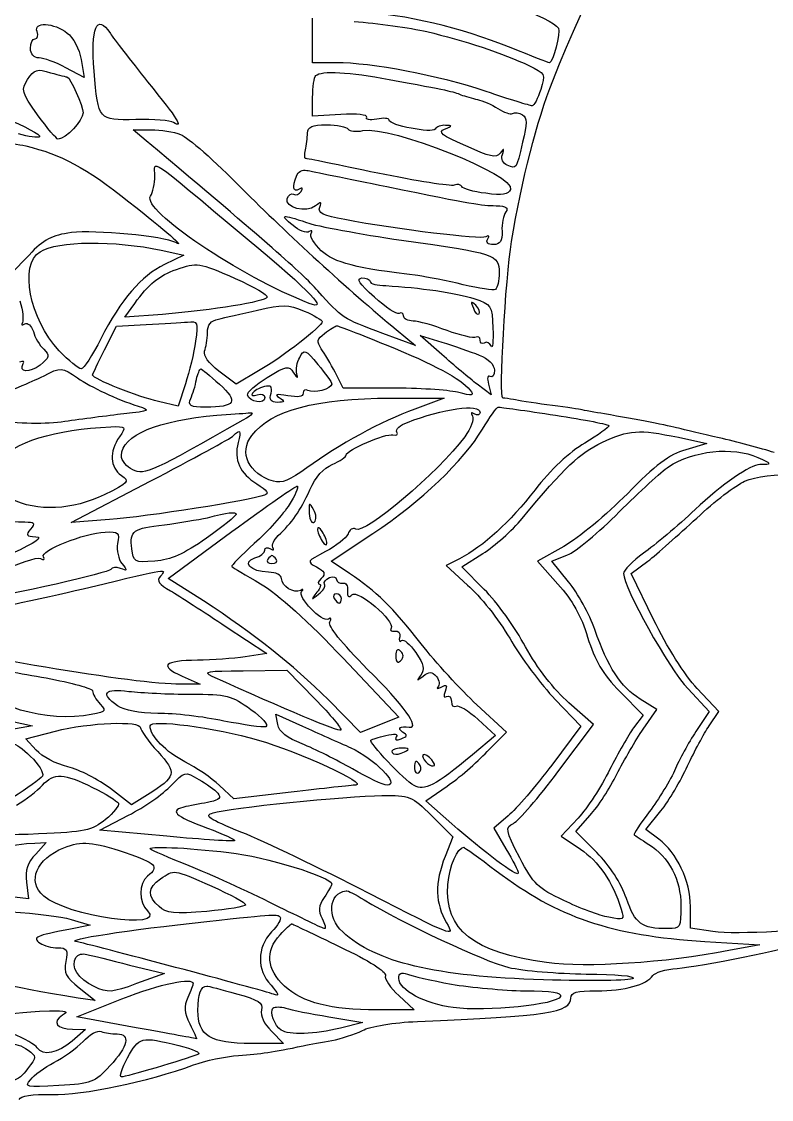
# Model space of a CAD drawing. Header units: millimetres. Extents: x -155 to 147, y 18 to 278.
# Drawn here: x 61.5 to 111.3, y 34 to 105.5 of the extents above; entities that cross this region are included whole.
import ezdxf

# ---------------------------------------------------------------- set-up
doc = ezdxf.new("R2010")
doc.units = ezdxf.units.MM
doc.layers.get('0').update_dxf_attribs({"linetype": 'CONTINUOUS'})

msp = doc.modelspace()

# ---------------------------------------------------------------- linework, layer by layer
for p, q in [((80.852, 104.215), (80.852, 105.707)), ((80.852, 102.754), (80.852, 104.215)), ((65.676, 101.77), (64.469, 102.405)), ((65.485, 102.977), (65.676, 101.77)), ((82.408, 102.754), (80.852, 102.754)), ((80.852, 99.198), (80.852, 100.437)), ((82.725, 99.325), (80.852, 99.198)), ((69.803, 97.579), (68.946, 98.309)), ((68.946, 98.309), (70.121, 98.309)), ((70.787, 90.308), (72.311, 89.991)), ((62.024, 89.991), (60.786, 88.721)), ((72.311, 89.991), (71.01, 89.356)), ((68.374, 85.863), (69.041, 86.784)), ((70.883, 86.054), (68.374, 85.863)), ((67.041, 83.704), (67.835, 85.26)), ((67.835, 85.26), (69.803, 85.387)), ((87.678, 83.99), (85.519, 84.784)), ((86.408, 85.038), (87.678, 83.99)), ((89.425, 83.387), (87.996, 84.657)), ((87.996, 84.657), (89.425, 84.212)), ((75.772, 81.418), (74.629, 82.276)), ((77.264, 82.307), (75.772, 81.418)), ((82.884, 81.164), (82.344, 82.212)), ((72.407, 81.45), (71.93, 79.958)), ((86.059, 81.164), (82.884, 81.164)), ((92.695, 80.72), (91.774, 81.418)), ((92.536, 81.418), (92.695, 80.72)), ((71.93, 79.958), (70.629, 80.275)), ((86.091, 80.498), (89.583, 80.498)), ((89.583, 80.498), (87.647, 79.767)), ((105.141, 77.894), (107.014, 77.481)), ((107.014, 77.481), (105.617, 77.069)), ((64.818, 72.243), (70.057, 74.973)), ((67.358, 72.433), (64.818, 72.243)), ((71.264, 68.528), (75.486, 71.639)), ((82.09, 69.671), (84.853, 71.512)), ((90.758, 69.29), (92.155, 70.179)), ((97.521, 70.655), (95.775, 69.671)), ((83.297, 68.845), (82.09, 69.671)), ((90.599, 69.83), (89.71, 69.385)), ((95.775, 69.671), (97.14, 68.147)), ((96.727, 69.671), (97.775, 70.084)), ((97.838, 68.306), (96.727, 69.671)), ((101.998, 68.845), (103.109, 69.671)), ((89.71, 69.385), (91.139, 68.083)), ((92.25, 67.798), (90.758, 69.29)), ((103.49, 65.797), (101.998, 68.845)), ((73.613, 67.036), (71.264, 68.528)), ((75.105, 65.321), (77.804, 63.543)), ((77.804, 63.543), (76.375, 63.321)), ((82.884, 63.226), (86.567, 59.32)), ((76.248, 62.4), (79.138, 62.432)), ((79.138, 62.432), (81.011, 60.527)), ((72.184, 62.051), (73.391, 61.511)), ((73.391, 61.511), (72.057, 61.511)), ((101.267, 61.003), (102.791, 59.447)), ((105.776, 61.194), (107.173, 59.701)), ((107.808, 59.701), (106.379, 61.225)), ((84.027, 58.304), (81.9, 60.463)), ((93.711, 58.336), (91.742, 60.146)), ((96.949, 60.495), (98.664, 58.717)), ((99.489, 58.844), (97.87, 60.273)), ((103.712, 59.828), (102.601, 60.527)), ((78.534, 58.844), (78.407, 59.511)), ((78.407, 59.511), (80.185, 58.717)), ((102.791, 59.447), (102.156, 58.622)), ((102.791, 58.527), (103.712, 59.828)), ((107.173, 59.701), (106.379, 58.495)), ((107.173, 58.749), (107.808, 59.701)), ((59.58, 59.32), (62.247, 58.749)), ((62.247, 58.749), (60.119, 58.368)), ((85.297, 58.812), (84.027, 58.304)), ((86.567, 59.32), (85.297, 58.812)), ((91.838, 59.162), (92.981, 58.114)), ((98.664, 58.717), (96.727, 56.145)), ((97.14, 55.701), (99.489, 58.844)), ((61.802, 57.892), (63.771, 58.4)), ((92.981, 58.114), (91.457, 56.812)), ((92.441, 57.034), (93.711, 58.336)), ((62.501, 57.13), (61.802, 57.892)), ((68.819, 53.51), (67.422, 54.59)), ((75.613, 53.891), (74.661, 54.78)), ((88.377, 53.764), (89.774, 54.748)), ((69.898, 54.177), (68.819, 53.51)), ((79.423, 54.336), (75.613, 53.891)), ((90.091, 52.24), (88.377, 53.764)), ((102.982, 51.859), (103.966, 53.097)), ((66.723, 51.827), (68.628, 52.812)), ((88.758, 52.78), (90.155, 51.383)), ((93.838, 52.78), (92.885, 51.954)), ((98.473, 52.621), (97.362, 51.415)), ((98.315, 51.732), (99.267, 52.812)), ((71.168, 51.415), (66.723, 51.827)), ((92.885, 51.954), (93.679, 50.589)), ((99.712, 50.335), (98.315, 51.732)), ((103.839, 51.224), (102.982, 51.859)), ((62.405, 50.97), (63.167, 51.002)), ((63.167, 51.002), (62.469, 50.24)), ((90.155, 51.383), (89.647, 50.081)), ((97.362, 51.415), (98.632, 50.557)), ((61.866, 48.367), (61.993, 47.255)), ((61.993, 47.255), (60.691, 47.414)), ((105.935, 45.319), (105.935, 46.747)), ((64.818, 45.89), (66.088, 45.509)), ((66.088, 45.509), (64.66, 45.223)), ((107.427, 45.096), (105.935, 45.319)), ((106.887, 44.43), (110.538, 44.207)), ((110.538, 44.207), (108.475, 43.826)), ((68.692, 42.874), (71.01, 42.302)), ((71.01, 42.302), (69.168, 41.636)), ((65.358, 41.35), (66.406, 40.524)), ((86.567, 40.842), (87.583, 39.889)), ((65.199, 39.445), (68.184, 40.62)), ((66.406, 40.524), (65.295, 40.683)), ((69.136, 38.715), (65.199, 39.445)), ((81.932, 39.445), (84.186, 39.064)), ((87.583, 39.889), (85.138, 39.889)), ((84.186, 39.064), (82.694, 38.683)), ((65.771, 38.588), (64.882, 37.826)), ((64.914, 38.619), (65.771, 38.588)), ((78.122, 38.492), (78.915, 37.667)), ((78.915, 37.667), (76.788, 37.667))]:
    msp.add_line(p, q)
for points in [[(96.791, 101.548), (101.617, 113.74), (106.792, 120.757), (117.047, 128.98)], [(89.266, 108.311), (92.123, 107.58), (96.791, 105.644), (97.172, 105.04)], [(94.028, 103.739), (90.568, 105.104), (87.17, 105.929), (83.805, 106.152)], [(62.564, 104.818), (62.278, 105.485), (63.675, 105.421), (64.564, 104.723)], [(66.342, 102.183), (66.088, 105.072), (66.533, 106.088), (67.422, 104.691)], [(83.614, 105.485), (85.138, 105.39), (87.297, 105.072), (88.44, 104.818)], [(62.437, 104.342), (62.596, 104.342), (62.659, 104.564), (62.564, 104.818)], [(64.564, 104.723), (64.945, 104.437), (65.358, 103.643), (65.485, 102.977)], [(67.422, 104.691), (67.644, 104.342), (68.755, 102.913), (69.898, 101.484)], [(88.44, 104.818), (90.822, 104.247), (93.584, 103.358), (95.203, 102.564)], [(97.172, 105.04), (97.33, 104.755), (96.822, 102.754), (96.568, 102.754)], [(62.12, 103.707), (62.12, 104.056), (62.247, 104.342), (62.437, 104.342)], [(96.568, 102.754), (96.505, 102.754), (95.362, 103.199), (94.028, 103.739)], [(62.691, 103.072), (62.342, 103.072), (62.12, 103.326), (62.12, 103.707)], [(64.469, 102.405), (63.802, 102.786), (62.977, 103.072), (62.691, 103.072)], [(92.377, 100.849), (89.234, 101.897), (84.726, 102.754), (82.408, 102.754)], [(95.203, 102.564), (96.283, 102.056), (96.314, 101.992), (95.997, 100.976)], [(62.596, 99.294), (61.516, 100.818), (61.485, 100.945), (61.929, 101.643)], [(61.929, 101.643), (62.374, 102.31), (62.564, 102.373), (63.453, 102.088)], [(63.453, 102.088), (64.025, 101.929), (64.533, 101.802), (64.564, 101.802)], [(64.564, 101.802), (64.755, 101.802), (65.612, 99.865), (65.612, 99.421)], [(69.105, 98.976), (66.596, 98.944), (66.628, 98.913), (66.342, 102.183)], [(80.852, 100.437), (80.852, 101.135), (80.947, 101.802), (81.074, 101.897)], [(81.074, 101.897), (81.392, 102.246), (83.329, 102.151), (85.932, 101.643)], [(85.932, 101.643), (89.901, 100.913), (90.187, 100.849), (90.695, 100.627)], [(69.898, 101.484), (71.93, 98.976), (72.311, 98.373), (71.613, 98.786)], [(94.06, 90.88), (94.727, 95.007), (95.743, 98.913), (96.791, 101.548)], [(95.997, 100.976), (95.806, 100.373), (95.552, 99.897), (95.425, 99.897)], [(56.468, 100.5), (58.214, 100.119), (62.977, 98.087), (62.723, 97.833)], [(90.695, 100.627), (90.949, 100.532), (91.457, 100.373), (91.806, 100.31)], [(91.806, 100.31), (92.123, 100.246), (92.758, 99.992), (93.139, 99.706)], [(95.425, 99.897), (95.298, 99.897), (93.901, 100.31), (92.377, 100.849)], [(93.139, 99.706), (93.552, 99.452), (93.997, 99.294), (94.124, 99.389)], [(94.124, 99.389), (94.251, 99.484), (94.568, 99.421), (94.79, 99.294)], [(63.961, 97.674), (63.866, 97.674), (63.231, 98.405), (62.596, 99.294)], [(65.612, 99.421), (65.612, 98.913), (64.469, 97.706), (63.961, 97.674)], [(71.613, 98.786), (71.422, 98.913), (70.311, 99.008), (69.105, 98.976)], [(84.44, 99.135), (84.535, 99.294), (83.773, 99.389), (82.725, 99.325)], [(85.107, 99.008), (84.63, 98.913), (84.345, 98.976), (84.44, 99.135)], [(85.932, 98.944), (85.932, 99.071), (85.551, 99.103), (85.107, 99.008)], [(88.98, 98.341), (88.79, 98.055), (85.932, 98.595), (85.932, 98.944)], [(94.79, 99.294), (95.076, 99.103), (95.108, 98.722), (94.79, 97.484)], [(62.723, 97.833), (62.628, 97.77), (61.993, 97.833), (61.326, 98.024)], [(70.121, 98.309), (70.756, 98.309), (71.645, 98.182), (72.089, 97.992)], [(80.376, 96.976), (80.439, 97.262), (80.503, 97.77), (80.503, 98.087)], [(80.503, 98.087), (80.535, 98.5), (80.82, 98.627), (81.773, 98.627)], [(81.773, 98.627), (82.471, 98.627), (83.106, 98.5), (83.202, 98.341)], [(83.202, 98.341), (83.297, 98.214), (83.741, 98.151), (84.186, 98.246)], [(84.186, 98.246), (86.027, 98.595), (94.346, 95.293), (93.997, 94.341)], [(89.679, 98.595), (89.393, 98.627), (89.075, 98.5), (88.98, 98.341)], [(91.012, 97.23), (89.425, 97.928), (89.139, 98.151), (89.615, 98.341)], [(89.615, 98.341), (90.123, 98.563), (90.155, 98.595), (89.679, 98.595)], [(57.675, 97.643), (58.976, 97.643), (60.85, 97.452), (61.802, 97.23)], [(81.201, 87.61), (80.027, 88.911), (78.058, 90.626), (69.803, 97.579)], [(72.089, 97.992), (72.534, 97.833), (74.375, 96.214), (76.153, 94.404)], [(94.79, 97.484), (94.346, 95.611), (94.409, 95.706), (93.774, 95.96)], [(61.802, 97.23), (64.183, 96.658), (65.739, 95.833), (68.66, 93.515)], [(80.376, 96.404), (80.312, 96.404), (80.312, 96.658), (80.376, 96.976)], [(93.298, 96.754), (93.044, 96.404), (92.631, 96.5), (91.012, 97.23)], [(93.457, 96.658), (93.584, 97.071), (93.552, 97.103), (93.298, 96.754)], [(93.774, 95.96), (93.489, 96.055), (93.33, 96.373), (93.457, 96.658)], [(70.375, 95.23), (70.375, 96.309), (69.676, 96.785), (76.502, 91.07)], [(85.17, 95.42), (82.598, 95.96), (80.439, 96.404), (80.376, 96.404)], [(70.089, 93.896), (70.248, 94.15), (70.375, 94.753), (70.375, 95.23)], [(79.963, 94.372), (79.55, 94.118), (79.487, 94.499), (79.773, 95.23)], [(79.773, 95.23), (79.868, 95.515), (80.185, 95.674), (80.471, 95.611)], [(80.471, 95.611), (80.757, 95.547), (83.17, 95.071), (85.773, 94.531)], [(90.25, 94.626), (90.028, 94.531), (87.742, 94.912), (85.17, 95.42)], [(80.09, 94.214), (80.217, 94.468), (80.185, 94.499), (79.963, 94.372)], [(85.773, 94.531), (91.742, 93.325), (91.933, 93.293), (93.044, 93.261)], [(90.758, 94.531), (90.695, 94.658), (90.472, 94.722), (90.25, 94.626)], [(92.346, 94.087), (91.52, 94.182), (90.822, 94.404), (90.758, 94.531)], [(80.63, 86.784), (76.058, 88.53), (69.486, 92.975), (70.089, 93.896)], [(76.153, 94.404), (79.169, 91.388), (83.265, 87.641), (86.408, 85.038)], [(81.043, 93.261), (80.439, 92.753), (78.947, 93.134), (79.169, 93.737)], [(79.169, 93.737), (79.265, 93.991), (79.455, 94.118), (79.582, 94.023)], [(79.582, 94.023), (79.741, 93.928), (79.963, 94.023), (80.09, 94.214)], [(93.997, 94.341), (93.838, 93.991), (93.457, 93.928), (92.346, 94.087)], [(68.66, 93.515), (71.137, 91.578), (72.47, 90.404), (71.772, 90.816)], [(81.328, 93.166), (81.455, 93.547), (81.424, 93.547), (81.043, 93.261)], [(82.979, 92.34), (81.551, 92.594), (81.17, 92.785), (81.328, 93.166)], [(93.044, 93.261), (93.711, 93.229), (93.87, 93.134), (93.679, 92.848)], [(79.55, 91.959), (78.63, 92.69), (78.788, 92.721), (80.439, 92.15)], [(92.346, 91.197), (92.028, 91.007), (86.504, 91.674), (82.979, 92.34)], [(93.679, 92.848), (93.52, 92.626), (93.393, 92.055), (93.425, 91.578)], [(80.63, 91.547), (80.439, 91.42), (79.931, 91.61), (79.55, 91.959)], [(80.439, 92.15), (81.138, 91.896), (83.995, 91.388), (86.758, 90.975)], [(80.757, 91.42), (80.852, 91.61), (80.789, 91.642), (80.63, 91.547)], [(93.425, 91.578), (93.457, 90.912), (93.298, 90.689), (92.854, 90.689)], [(64.85, 91.483), (63.517, 91.293), (63.009, 91.039), (62.024, 89.991)], [(71.772, 90.816), (70.978, 91.229), (66.374, 91.674), (64.85, 91.483)], [(76.502, 91.07), (80.884, 87.419), (81.932, 86.276), (80.63, 86.784)], [(81.424, 90.277), (80.947, 90.721), (80.63, 91.261), (80.757, 91.42)], [(86.758, 90.975), (92.981, 90.118), (93.235, 90.023), (93.235, 88.816)], [(92.473, 91.07), (92.6, 91.261), (92.568, 91.324), (92.346, 91.197)], [(92.854, 90.689), (92.473, 90.689), (92.346, 90.816), (92.473, 91.07)], [(93.489, 80.498), (93.203, 80.529), (93.647, 88.403), (94.06, 90.88)], [(64.025, 83.641), (62.056, 85.736), (61.358, 89.356), (62.755, 90.213)], [(62.755, 90.213), (63.898, 90.943), (67.739, 90.975), (70.787, 90.308)], [(87.837, 88.626), (83.773, 89.102), (82.249, 89.483), (81.424, 90.277)], [(71.01, 89.356), (69.454, 88.594), (68.152, 87.07), (66.787, 84.435)], [(69.041, 86.784), (69.93, 88.022), (70.692, 88.657), (71.803, 89.038)], [(71.803, 89.038), (73.2, 89.515), (73.264, 89.515), (75.709, 88.435)], [(93.235, 88.816), (93.235, 88.308), (93.139, 87.8), (92.981, 87.705)], [(75.709, 88.435), (76.979, 87.864), (77.899, 87.324), (77.836, 87.197)], [(84.948, 87.197), (83.964, 88.086), (83.71, 88.435), (84.122, 88.467)], [(84.122, 88.467), (84.408, 88.467), (84.662, 88.372), (84.662, 88.245)], [(84.662, 88.245), (84.662, 88.086), (85.138, 87.959), (85.71, 87.959)], [(90.853, 88.022), (89.806, 88.276), (88.44, 88.53), (87.837, 88.626)], [(92.981, 87.705), (92.854, 87.641), (91.901, 87.768), (90.853, 88.022)], [(85.519, 84.784), (82.789, 85.8), (82.852, 85.768), (81.201, 87.61)], [(85.71, 87.959), (87.901, 87.832), (90.409, 87.483), (91.552, 87.102)], [(61.421, 86.943), (61.612, 86.308), (61.675, 85.673), (61.58, 85.514)], [(77.836, 87.197), (77.645, 86.879), (74.312, 86.34), (70.883, 86.054)], [(77.201, 86.34), (78.852, 86.721), (79.201, 86.721), (80.281, 86.276)], [(86.599, 86.117), (86.44, 86.022), (85.71, 86.498), (84.948, 87.197)], [(91.679, 86.657), (91.361, 86.943), (91.33, 86.911), (91.52, 86.467)], [(91.552, 87.102), (92.727, 86.721), (92.758, 86.657), (92.822, 85.133)], [(91.901, 86.086), (91.996, 86.181), (91.901, 86.435), (91.679, 86.657)], [(74.597, 85.736), (74.978, 85.832), (76.153, 86.086), (77.201, 86.34)], [(80.281, 86.276), (80.947, 85.99), (81.487, 85.673), (81.487, 85.578)], [(86.885, 85.959), (86.885, 86.117), (86.758, 86.213), (86.599, 86.117)], [(87.52, 85.609), (87.17, 85.609), (86.885, 85.768), (86.885, 85.959)], [(91.52, 86.467), (91.615, 86.149), (91.806, 85.99), (91.901, 86.086)], [(61.58, 85.514), (61.485, 85.324), (61.548, 85.292), (61.739, 85.419)], [(61.739, 85.419), (61.929, 85.514), (62.183, 85.324), (62.31, 84.911)], [(69.803, 85.387), (70.914, 85.451), (72.153, 85.514), (72.534, 85.546)], [(72.534, 85.546), (73.232, 85.609), (73.264, 85.546), (73.073, 84.276)], [(73.867, 84.847), (73.867, 85.355), (74.089, 85.641), (74.597, 85.736)], [(81.487, 85.578), (81.487, 85.26), (78.915, 83.26), (77.264, 82.307)], [(81.646, 84.784), (81.995, 85.07), (82.376, 85.292), (82.471, 85.292)], [(82.471, 85.292), (82.567, 85.292), (84.027, 84.72), (85.742, 84.022)], [(89.774, 84.974), (88.885, 85.324), (87.869, 85.609), (87.52, 85.609)], [(92.822, 85.133), (92.854, 84.244), (92.79, 83.736), (92.695, 83.958)], [(62.31, 84.911), (62.405, 84.53), (62.723, 83.99), (63.009, 83.736)], [(66.787, 84.435), (66.247, 83.323), (65.644, 82.434), (65.485, 82.434)], [(73.677, 83.609), (73.772, 83.863), (73.867, 84.403), (73.867, 84.847)], [(81.424, 83.768), (81.106, 84.244), (81.138, 84.403), (81.646, 84.784)], [(91.711, 84.53), (91.552, 84.435), (90.695, 84.657), (89.774, 84.974)], [(91.965, 84.339), (91.965, 84.53), (91.838, 84.625), (91.711, 84.53)], [(63.009, 83.736), (63.421, 83.323), (63.39, 83.196), (62.755, 82.688)], [(66.247, 82.022), (66.247, 82.085), (66.596, 82.847), (67.041, 83.704)], [(73.073, 84.276), (72.978, 83.514), (72.661, 82.244), (72.407, 81.45)], [(82.344, 82.212), (82.059, 82.752), (81.646, 83.482), (81.424, 83.768)], [(85.742, 84.022), (88.948, 82.72), (90.663, 81.799), (91.298, 81.037)], [(89.425, 84.212), (90.218, 83.958), (91.33, 83.577), (91.901, 83.355)], [(92.25, 84.149), (92.092, 84.054), (91.965, 84.149), (91.965, 84.339)], [(92.695, 83.958), (92.631, 84.149), (92.409, 84.276), (92.25, 84.149)], [(65.485, 82.434), (65.326, 82.434), (64.66, 82.974), (64.025, 83.641)], [(74.629, 82.276), (73.931, 82.815), (73.581, 83.323), (73.677, 83.609)], [(79.804, 82.117), (79.741, 82.371), (79.804, 82.879), (79.995, 83.196)], [(79.995, 83.196), (80.281, 83.768), (80.376, 83.736), (81.201, 82.72)], [(91.774, 81.418), (91.266, 81.799), (90.218, 82.688), (89.425, 83.387)], [(91.901, 83.355), (92.536, 83.101), (92.917, 82.72), (92.917, 82.339)], [(61.643, 82.784), (61.739, 82.942), (61.643, 82.974), (61.389, 82.879)], [(62.755, 82.688), (62.056, 82.149), (61.294, 82.18), (61.643, 82.784)], [(62.977, 81.958), (64.12, 82.561), (64.247, 82.561), (65.231, 81.831)], [(73.137, 81.736), (73.232, 82.117), (73.359, 82.434), (73.423, 82.434)], [(73.423, 82.434), (73.486, 82.434), (74.026, 81.99), (74.661, 81.418)], [(77.836, 81.863), (79.138, 82.657), (79.265, 82.688), (79.582, 82.18)], [(81.201, 82.72), (81.709, 82.117), (82.122, 81.545), (82.122, 81.418)], [(92.917, 82.339), (92.917, 82.022), (92.79, 81.831), (92.631, 81.926)], [(59.421, 80.434), (60.881, 81.037), (62.501, 81.704), (62.977, 81.958)], [(65.231, 81.831), (66.184, 81.196), (67.803, 80.434), (69.263, 79.958)], [(70.629, 80.275), (69.295, 80.561), (66.247, 81.768), (66.247, 82.022)], [(72.756, 80.466), (72.883, 80.752), (73.073, 81.323), (73.137, 81.736)], [(76.534, 80.688), (76.471, 80.879), (77.074, 81.387), (77.836, 81.863)], [(79.582, 82.18), (79.836, 81.799), (79.9, 81.768), (79.804, 82.117)], [(92.631, 81.926), (92.473, 82.053), (92.409, 81.799), (92.536, 81.418)], [(74.661, 81.418), (75.963, 80.275), (75.74, 79.894), (73.74, 79.894)], [(77.645, 81.26), (77.296, 81.164), (76.947, 80.974), (76.852, 80.815)], [(78.09, 80.815), (78.185, 81.26), (78.09, 81.355), (77.645, 81.26)], [(80.535, 81.006), (80.376, 81.101), (80.217, 81.037), (80.217, 80.815)], [(82.122, 81.418), (82.122, 81.101), (80.916, 80.783), (80.535, 81.006)], [(90.472, 80.879), (89.806, 81.037), (87.837, 81.164), (86.059, 81.164)], [(91.298, 81.037), (91.615, 80.656), (91.488, 80.625), (90.472, 80.879)], [(73.74, 79.894), (72.724, 79.894), (72.565, 79.99), (72.756, 80.466)], [(77.677, 80.529), (77.677, 80.085), (76.661, 80.212), (76.534, 80.688)], [(76.82, 78.021), (78.122, 79.704), (81.011, 80.466), (86.091, 80.498)], [(76.852, 80.815), (76.756, 80.656), (76.915, 80.625), (77.169, 80.72)], [(77.169, 80.72), (77.455, 80.815), (77.677, 80.752), (77.677, 80.529)], [(78.503, 80.212), (78.09, 80.212), (77.963, 80.371), (78.09, 80.815)], [(79.201, 80.656), (78.439, 80.783), (78.28, 80.752), (78.63, 80.529)], [(78.63, 80.529), (79.042, 80.275), (79.011, 80.212), (78.503, 80.212)], [(80.217, 80.815), (80.217, 80.561), (79.868, 80.529), (79.201, 80.656)], [(94.187, 80.402), (93.933, 80.434), (93.616, 80.498), (93.489, 80.498)], [(96.41, 80.053), (95.457, 80.18), (94.441, 80.339), (94.187, 80.402)], [(68.311, 79.45), (67.263, 79.323), (65.517, 79.101), (64.406, 78.942)], [(69.263, 79.958), (70.152, 79.672), (70.089, 79.64), (68.311, 79.45)], [(74.502, 79.355), (75.296, 79.418), (76.217, 79.482), (76.566, 79.513)], [(76.566, 79.513), (77.01, 79.577), (76.915, 79.418), (76.217, 79.037)], [(87.647, 79.767), (85.392, 78.942), (82.598, 77.418), (80.471, 75.862)], [(87.139, 78.878), (89.488, 79.799), (91.965, 80.148), (91.965, 79.545)], [(91.584, 79.45), (91.361, 79.577), (91.33, 79.545), (91.457, 79.291)], [(91.965, 79.545), (91.965, 79.386), (91.806, 79.323), (91.584, 79.45)], [(92.123, 78.434), (92.6, 79.228), (93.076, 79.894), (93.171, 79.894)], [(93.171, 79.894), (93.298, 79.894), (95.013, 79.672), (96.981, 79.355)], [(98.632, 79.736), (98.378, 79.799), (97.362, 79.926), (96.41, 80.053)], [(100.22, 79.45), (99.616, 79.545), (98.886, 79.672), (98.632, 79.736)], [(105.141, 78.497), (104.506, 78.656), (102.41, 79.069), (100.22, 79.45)], [(64.406, 78.942), (63.136, 78.751), (61.389, 78.783), (59.58, 79.005)], [(68.152, 76.688), (68.152, 78.021), (70.597, 79.037), (74.502, 79.355)], [(76.217, 79.037), (70.279, 75.64), (69.708, 75.354), (68.914, 75.735)], [(86.44, 78.243), (86.345, 78.402), (86.662, 78.72), (87.139, 78.878)], [(91.457, 79.291), (91.584, 79.101), (91.361, 78.497), (90.949, 77.926)], [(96.981, 79.355), (98.918, 79.069), (100.537, 78.751), (100.537, 78.656)], [(60.056, 76.275), (60.881, 77.545), (63.771, 78.434), (67.454, 78.593)], [(67.454, 78.593), (68.47, 78.624), (68.501, 78.593), (68.025, 77.926)], [(70.057, 74.973), (72.915, 76.465), (75.423, 77.831), (75.582, 77.989)], [(75.582, 77.989), (76.058, 78.466), (76.121, 78.37), (75.899, 77.545)], [(78.249, 74.973), (76.598, 75.481), (75.931, 76.878), (76.82, 78.021)], [(83.075, 76.719), (83.075, 77.037), (85.678, 78.18), (86.186, 78.053)], [(84.853, 71.512), (88.059, 73.64), (90.885, 76.338), (92.123, 78.434)], [(86.186, 78.053), (86.44, 77.989), (86.535, 78.085), (86.44, 78.243)], [(100.537, 78.656), (100.537, 78.561), (99.807, 78.053), (98.918, 77.513)], [(100.061, 77.545), (101.871, 78.402), (102.474, 78.434), (105.141, 77.894)], [(107.84, 77.862), (106.697, 78.116), (105.49, 78.402), (105.141, 78.497)], [(68.025, 77.926), (67.327, 76.942), (67.39, 75.894), (68.152, 75.354)], [(75.899, 77.545), (75.613, 76.402), (76.026, 75.481), (77.137, 74.814)], [(90.949, 77.926), (89.171, 75.545), (84.313, 71.417), (83.71, 71.798)], [(94.759, 72.497), (97.616, 75.957), (98.569, 76.846), (100.061, 77.545)], [(98.918, 77.513), (97.934, 76.942), (96.632, 75.735), (95.616, 74.402)], [(111.491, 76.878), (110.634, 77.164), (108.983, 77.608), (107.84, 77.862)], [(68.914, 75.735), (68.501, 75.926), (68.152, 76.338), (68.152, 76.688)], [(82.154, 76.084), (82.662, 76.307), (83.075, 76.592), (83.075, 76.719)], [(105.617, 77.069), (104.538, 76.751), (103.585, 76.053), (101.744, 74.148)], [(104.474, 75.926), (106.125, 77.037), (108.729, 77.291), (110.411, 76.561)], [(110.411, 76.561), (111.332, 76.18), (111.364, 76.053), (110.538, 76.084)], [(80.471, 75.862), (79.328, 75.037), (78.788, 74.814), (78.249, 74.973)], [(80.662, 74.402), (81.043, 75.259), (81.582, 75.862), (82.154, 76.084)], [(101.204, 72.941), (102.537, 74.275), (104.03, 75.64), (104.474, 75.926)], [(110.538, 76.084), (109.967, 76.116), (107.998, 74.751), (106.252, 73.1)], [(68.152, 75.354), (68.724, 74.973), (68.66, 74.878), (67.009, 74.084)], [(109.522, 74.973), (111.078, 75.64), (114.571, 75.545), (118.317, 74.687)], [(75.486, 71.639), (77.836, 73.354), (79.773, 74.719), (79.836, 74.656)], [(77.137, 74.814), (77.836, 74.37), (77.995, 74.148), (77.645, 74.052)], [(78.566, 71.385), (79.487, 72.211), (80.027, 73.005), (80.662, 74.402)], [(79.836, 74.656), (79.931, 74.592), (79.677, 74.021), (79.296, 73.417)], [(95.616, 74.402), (93.933, 72.243), (92.219, 70.687), (90.599, 69.83)], [(106.347, 72.528), (107.522, 73.64), (108.951, 74.719), (109.522, 74.973)], [(67.009, 74.084), (64.945, 73.068), (62.532, 72.941), (60.85, 73.798)], [(77.645, 74.052), (76.756, 73.703), (69.867, 72.624), (67.358, 72.433)], [(101.744, 74.148), (100.378, 72.782), (98.505, 71.195), (97.521, 70.655)], [(79.296, 73.417), (78.915, 72.814), (77.868, 71.639), (76.979, 70.846)], [(80.916, 73.1), (80.63, 73.608), (80.598, 73.544), (80.63, 72.846)], [(80.979, 72.274), (81.106, 72.401), (81.106, 72.782), (80.916, 73.1)], [(106.252, 73.1), (105.109, 72.02), (103.553, 70.719), (102.823, 70.211)], [(59.548, 72.465), (60.31, 72.338), (61.294, 72.274), (61.739, 72.274)], [(61.739, 72.274), (62.405, 72.274), (62.437, 72.211), (62.12, 71.798)], [(71.01, 72.084), (71.962, 72.211), (73.264, 72.433), (73.867, 72.56)], [(75.772, 72.782), (75.772, 72.687), (74.883, 71.989), (73.804, 71.195)], [(73.867, 72.56), (75.201, 72.909), (75.772, 72.973), (75.772, 72.782)], [(80.63, 72.846), (80.662, 72.37), (80.82, 72.116), (80.979, 72.274)], [(92.155, 70.179), (92.949, 70.687), (94.092, 71.703), (94.759, 72.497)], [(97.775, 70.084), (98.315, 70.306), (99.87, 71.608), (101.204, 72.941)], [(103.109, 69.671), (103.712, 70.147), (105.141, 71.417), (106.347, 72.528)], [(62.12, 71.798), (61.802, 71.385), (61.834, 71.322), (62.469, 71.29)], [(62.977, 69.957), (62.723, 70.369), (65.707, 71.544), (67.073, 71.608)], [(67.073, 71.608), (67.962, 71.639), (68.057, 71.576), (67.898, 70.846)], [(68.851, 70.496), (68.692, 71.703), (68.946, 71.862), (71.01, 72.084)], [(81.487, 71.639), (81.328, 71.893), (81.17, 71.989), (81.17, 71.798)], [(81.17, 71.798), (81.17, 71.639), (81.328, 71.258), (81.487, 71.004)], [(81.805, 70.846), (81.805, 71.036), (81.646, 71.385), (81.487, 71.639)], [(83.71, 71.798), (83.519, 71.925), (83.297, 71.766), (83.202, 71.481)], [(62.469, 71.29), (63.009, 71.29), (62.469, 70.909), (60.881, 70.179)], [(67.898, 70.846), (67.835, 70.401), (67.962, 69.798), (68.184, 69.512)], [(73.804, 71.195), (72.28, 70.147), (71.454, 69.766), (70.375, 69.671)], [(76.979, 70.846), (76.09, 70.052), (75.423, 69.353), (75.486, 69.322)], [(78.217, 70.592), (78.122, 70.75), (78.28, 71.1), (78.566, 71.385)], [(81.487, 71.004), (81.646, 70.75), (81.805, 70.687), (81.805, 70.846)], [(83.202, 71.481), (83.075, 71.195), (82.408, 70.687), (81.709, 70.306)], [(70.375, 69.671), (69.009, 69.576), (68.946, 69.607), (68.851, 70.496)], [(77.01, 69.893), (77.391, 69.988), (77.677, 70.242), (77.677, 70.401)], [(77.677, 70.401), (77.677, 70.592), (77.836, 70.623), (78.058, 70.496)], [(78.058, 70.496), (78.249, 70.369), (78.312, 70.401), (78.217, 70.592)], [(81.709, 70.306), (80.471, 69.671), (80.439, 69.639), (81.106, 69.29)], [(102.823, 70.211), (102.093, 69.671), (101.49, 69.068), (101.49, 68.845)], [(57.357, 67.417), (57.357, 67.861), (62.374, 70.115), (62.786, 69.861)], [(62.786, 69.861), (63.009, 69.734), (63.072, 69.766), (62.977, 69.957)], [(68.184, 69.512), (68.565, 69.036), (68.565, 69.004), (68.089, 69.195)], [(77.931, 68.941), (76.725, 68.972), (76.121, 69.607), (77.01, 69.893)], [(77.868, 69.798), (77.772, 69.639), (77.899, 69.512), (78.153, 69.512)], [(78.153, 70.052), (78.09, 70.052), (77.963, 69.925), (77.868, 69.798)], [(78.439, 69.798), (78.344, 69.925), (78.217, 70.052), (78.153, 70.052)], [(78.153, 69.512), (78.407, 69.512), (78.534, 69.639), (78.439, 69.798)], [(67.454, 69.131), (67.358, 68.909), (60.945, 67.448), (58.151, 67.036)], [(66.088, 67.956), (71.391, 69.226), (71.168, 69.195), (70.756, 68.687)], [(68.089, 69.195), (67.803, 69.29), (67.517, 69.258), (67.454, 69.131)], [(70.756, 68.687), (70.47, 68.369), (70.629, 68.147), (71.422, 67.702)], [(75.486, 69.322), (75.55, 69.258), (76.407, 68.75), (77.391, 68.179)], [(78.788, 68.528), (78.788, 68.75), (78.407, 68.941), (77.931, 68.941)], [(81.106, 69.29), (81.646, 69.004), (81.741, 68.845), (81.424, 68.528)], [(88.059, 64.178), (86.123, 66.655), (85.075, 67.671), (83.297, 68.845)], [(101.49, 68.845), (101.49, 67.956), (104.474, 62.559), (105.776, 61.194)], [(56.722, 65.956), (59.421, 66.464), (63.644, 67.353), (66.088, 67.956)], [(77.391, 68.179), (78.503, 67.512), (80.63, 65.607), (82.884, 63.226)], [(80.058, 67.734), (79.614, 67.48), (78.788, 68.02), (78.788, 68.528)], [(81.297, 68.147), (81.455, 68.147), (81.36, 67.893), (81.138, 67.607)], [(81.424, 68.528), (81.201, 68.306), (81.17, 68.147), (81.297, 68.147)], [(81.233, 67.48), (81.551, 67.702), (81.741, 68.02), (81.646, 68.147)], [(81.646, 68.147), (81.551, 68.274), (81.709, 68.464), (81.963, 68.591)], [(81.963, 68.591), (82.217, 68.687), (82.44, 68.623), (82.44, 68.464)], [(82.44, 68.464), (82.44, 68.274), (82.63, 68.179), (82.852, 68.21)], [(82.852, 68.21), (83.043, 68.274), (83.202, 68.052), (83.17, 67.702)], [(91.139, 68.083), (91.965, 67.385), (93.203, 65.797), (93.933, 64.559)], [(97.14, 68.147), (98.092, 67.099), (98.696, 66.02), (99.108, 64.623)], [(99.585, 65.131), (99.235, 66.147), (98.442, 67.575), (97.838, 68.306)], [(71.422, 67.702), (71.994, 67.353), (73.645, 66.305), (75.105, 65.321)], [(80.122, 67.671), (80.281, 67.798), (80.217, 67.861), (80.058, 67.734)], [(81.9, 65.829), (81.487, 65.575), (79.804, 67.321), (80.122, 67.671)], [(81.138, 67.607), (80.725, 67.099), (80.757, 67.067), (81.233, 67.48)], [(82.408, 67.512), (82.249, 67.512), (82.186, 67.385), (82.281, 67.194)], [(82.757, 67.194), (82.757, 67.385), (82.598, 67.512), (82.408, 67.512)], [(83.17, 67.702), (83.138, 67.321), (83.233, 67.226), (83.456, 67.448)], [(83.456, 67.448), (83.837, 67.829), (86.345, 65.702), (86.059, 65.226)], [(94.981, 63.988), (94.314, 65.258), (93.076, 66.972), (92.25, 67.798)], [(81.9, 60.463), (79.455, 62.876), (77.01, 64.813), (73.613, 67.036)], [(82.281, 67.194), (82.376, 67.036), (82.535, 66.877), (82.63, 66.877)], [(82.63, 66.877), (82.694, 66.877), (82.757, 67.036), (82.757, 67.194)], [(81.995, 65.639), (82.122, 65.861), (82.09, 65.956), (81.9, 65.829)], [(84.503, 62.495), (82.757, 64.273), (81.836, 65.385), (81.995, 65.639)], [(86.059, 65.226), (85.964, 65.067), (86.059, 65.004), (86.313, 65.035)], [(102.601, 60.527), (101.299, 61.321), (100.442, 62.654), (99.585, 65.131)], [(106.379, 61.225), (105.554, 62.114), (104.347, 64.019), (103.49, 65.797)], [(72.057, 61.511), (69.39, 61.448), (57.23, 63.511), (53.071, 64.686)], [(86.313, 65.035), (86.535, 65.099), (86.694, 64.908), (86.631, 64.654)], [(86.631, 64.654), (86.567, 64.4), (86.631, 64.273), (86.758, 64.4)], [(86.758, 64.4), (86.885, 64.527), (87.297, 64.178), (87.71, 63.607)], [(93.933, 64.559), (94.663, 63.289), (96.029, 61.479), (96.949, 60.495)], [(99.108, 64.623), (99.585, 63.099), (100.093, 62.21), (101.267, 61.003)], [(86.694, 63.702), (86.504, 63.892), (86.377, 63.797), (86.377, 63.384)], [(86.694, 63.067), (86.916, 63.289), (86.916, 63.48), (86.694, 63.702)], [(91.742, 60.146), (90.695, 61.13), (89.012, 62.972), (88.059, 64.178)], [(97.87, 60.273), (96.886, 61.13), (95.743, 62.591), (94.981, 63.988)], [(73.2, 63.099), (70.946, 63.067), (70.629, 62.749), (72.184, 62.051)], [(76.375, 63.321), (75.613, 63.226), (74.185, 63.099), (73.2, 63.099)], [(86.377, 63.384), (86.377, 62.972), (86.504, 62.876), (86.694, 63.067)], [(87.71, 63.607), (88.25, 62.813), (88.313, 62.495), (88.028, 62.114)], [(59.167, 62.654), (59.643, 62.559), (61.453, 62.21), (63.167, 61.924)], [(74.185, 62.019), (73.518, 62.337), (73.867, 62.4), (76.248, 62.4)], [(87.266, 58.654), (88.028, 58.558), (86.885, 60.146), (84.503, 62.495)], [(88.186, 62.051), (88.599, 62.368), (88.758, 62.368), (89.075, 62.019)], [(65.644, 59.416), (62.532, 59.003), (58.595, 60.432), (58.373, 62.083)], [(63.167, 61.924), (64.85, 61.606), (66.247, 61.225), (66.247, 61.067)], [(82.725, 58.463), (82.598, 58.336), (79.042, 59.828), (74.185, 62.019)], [(88.028, 62.114), (87.742, 61.702), (87.742, 61.702), (88.186, 62.051)], [(89.075, 62.019), (89.266, 61.765), (89.298, 61.448), (89.171, 61.321)], [(66.247, 61.067), (66.247, 60.876), (66.469, 60.495), (66.755, 60.178)], [(67.898, 60.082), (66.723, 60.876), (67.041, 61.257), (68.66, 61.035)], [(68.66, 61.035), (69.486, 60.94), (71.327, 60.844), (72.756, 60.844)], [(72.756, 60.844), (75.169, 60.844), (75.455, 60.781), (76.756, 59.828)], [(89.171, 61.321), (89.044, 61.162), (89.139, 61.194), (89.393, 61.321)], [(89.393, 61.321), (89.742, 61.511), (89.806, 61.448), (89.647, 61.035)], [(89.647, 61.035), (89.52, 60.717), (89.552, 60.559), (89.742, 60.686)], [(66.755, 60.178), (67.2, 59.67), (67.136, 59.638), (65.644, 59.416)], [(81.011, 60.527), (82.027, 59.479), (82.821, 58.558), (82.725, 58.463)], [(89.742, 60.686), (89.933, 60.781), (90.06, 60.654), (90.06, 60.368)], [(90.06, 60.368), (90.06, 60.082), (90.187, 59.955), (90.377, 60.051)], [(70.565, 59.574), (69.295, 59.574), (68.374, 59.765), (67.898, 60.082)], [(74.947, 59.066), (73.613, 59.352), (71.645, 59.574), (70.565, 59.574)], [(76.756, 59.828), (77.518, 59.289), (77.963, 58.781), (77.741, 58.685)], [(90.377, 60.051), (90.536, 60.146), (91.203, 59.765), (91.838, 59.162)], [(63.771, 58.4), (66.057, 58.971), (69.422, 59.098), (69.422, 58.622)], [(70.057, 58.749), (70.057, 59.193), (74.343, 58.654), (77.264, 57.796)], [(72.375, 56.368), (71.137, 56.971), (70.057, 58.082), (70.057, 58.749)], [(77.741, 58.685), (77.55, 58.622), (76.28, 58.812), (74.947, 59.066)], [(80.154, 57.542), (79.138, 57.955), (78.63, 58.336), (78.534, 58.844)], [(80.185, 58.717), (81.17, 58.273), (82.598, 57.638), (83.392, 57.288)], [(86.821, 58.336), (86.44, 58.59), (86.662, 58.749), (87.266, 58.654)], [(105.744, 56.082), (106.189, 57.034), (106.824, 58.241), (107.173, 58.749)], [(69.422, 58.622), (69.422, 58.463), (69.93, 57.733), (70.565, 57.034)], [(84.726, 57.796), (84.789, 57.86), (85.234, 57.987), (85.71, 58.114)], [(85.71, 58.114), (86.313, 58.241), (86.535, 58.209), (86.408, 58.019)], [(86.408, 58.019), (86.281, 57.796), (86.408, 57.765), (86.726, 57.892)], [(86.726, 57.892), (87.139, 58.05), (87.17, 58.114), (86.821, 58.336)], [(102.156, 58.622), (101.839, 58.146), (101.109, 56.907), (100.569, 55.828)], [(101.045, 55.542), (101.521, 56.463), (102.315, 57.796), (102.791, 58.527)], [(106.379, 58.495), (105.935, 57.828), (105.268, 56.685), (104.95, 55.923)], [(58.627, 57.161), (60.977, 57.796), (60.977, 57.796), (62.12, 56.717)], [(77.264, 57.796), (79.931, 57.034), (84.599, 54.875), (83.71, 54.812)], [(83.487, 55.891), (82.471, 56.463), (80.979, 57.225), (80.154, 57.542)], [(83.392, 57.288), (84.916, 56.59), (86.694, 54.812), (85.805, 54.812)], [(87.583, 54.78), (86.948, 55.129), (84.535, 57.669), (84.726, 57.796)], [(86.599, 57.257), (86.25, 57.257), (86.027, 57.098), (86.123, 56.971)], [(86.726, 56.939), (87.393, 57.161), (87.329, 57.32), (86.599, 57.257)], [(62.12, 56.717), (62.659, 56.209), (63.009, 55.637), (62.913, 55.415)], [(64.596, 56.018), (63.834, 56.209), (62.882, 56.717), (62.501, 57.13)], [(70.565, 57.034), (71.867, 55.606), (71.803, 55.352), (69.898, 54.177)], [(86.123, 56.971), (86.218, 56.844), (86.472, 56.812), (86.726, 56.939)], [(91.457, 56.812), (88.948, 54.748), (88.282, 54.399), (87.583, 54.78)], [(88.599, 56.653), (88.345, 56.876), (88.155, 56.907), (88.155, 56.749)], [(88.155, 56.749), (88.155, 56.431), (88.758, 55.955), (88.948, 56.114)], [(88.948, 56.114), (88.98, 56.177), (88.853, 56.431), (88.599, 56.653)], [(89.774, 54.748), (90.536, 55.256), (91.742, 56.304), (92.441, 57.034)], [(67.422, 54.59), (66.628, 55.193), (65.39, 55.828), (64.596, 56.018)], [(74.661, 54.78), (74.153, 55.288), (73.105, 55.987), (72.375, 56.368)], [(85.805, 54.812), (85.551, 54.812), (84.503, 55.288), (83.487, 55.891)], [(87.996, 56.114), (87.71, 56.526), (87.615, 56.463), (87.615, 55.923)], [(87.615, 55.923), (87.615, 55.669), (87.742, 55.542), (87.901, 55.637)], [(87.901, 55.637), (88.059, 55.733), (88.091, 55.955), (87.996, 56.114)], [(96.727, 56.145), (95.679, 54.748), (94.378, 53.224), (93.838, 52.78)], [(100.569, 55.828), (100.029, 54.717), (99.077, 53.288), (98.473, 52.621)], [(104.95, 55.923), (104.601, 55.129), (103.807, 53.859), (103.204, 53.034)], [(103.966, 53.097), (104.506, 53.764), (105.3, 55.129), (105.744, 56.082)], [(62.913, 55.415), (62.786, 55.225), (61.897, 54.59), (60.945, 53.986)], [(62.913, 54.812), (63.675, 55.637), (64.342, 55.606), (66.247, 54.653)], [(71.454, 54.78), (72.375, 55.733), (72.375, 55.733), (73.296, 55.193)], [(73.296, 55.193), (73.804, 54.907), (74.375, 54.494), (74.566, 54.272)], [(94.187, 52.272), (94.536, 52.462), (95.87, 53.986), (97.14, 55.701)], [(99.267, 52.812), (99.807, 53.383), (100.601, 54.621), (101.045, 55.542)], [(61.199, 53.478), (61.802, 53.859), (62.596, 54.431), (62.913, 54.812)], [(66.247, 54.653), (67.104, 54.24), (67.866, 53.764), (67.962, 53.605)], [(68.628, 52.812), (69.676, 53.351), (70.946, 54.24), (71.454, 54.78)], [(83.71, 54.812), (83.456, 54.812), (81.519, 54.59), (79.423, 54.336)], [(74.058, 53.701), (73.613, 53.605), (72.883, 53.478), (72.438, 53.383)], [(74.566, 54.272), (74.788, 53.986), (74.661, 53.828), (74.058, 53.701)], [(74.248, 52.97), (75.232, 53.288), (83.106, 54.113), (85.456, 54.113)], [(85.456, 54.113), (87.297, 54.145), (87.424, 54.082), (88.758, 52.78)], [(67.962, 53.605), (68.025, 53.478), (67.644, 52.97), (67.104, 52.526)], [(72.438, 53.383), (71.295, 53.129), (71.645, 52.78), (73.867, 51.954)], [(76.153, 51.669), (73.899, 52.589), (73.613, 52.78), (74.248, 52.97)], [(103.204, 53.034), (102.601, 52.24), (102.125, 51.542), (102.188, 51.51)], [(67.104, 52.526), (66.184, 51.796), (65.739, 51.7), (62.659, 51.573)], [(94.505, 48.97), (94.505, 48.652), (92.187, 50.399), (90.091, 52.24)], [(94.6, 49.986), (93.647, 51.859), (93.616, 51.986), (94.187, 52.272)], [(62.659, 51.573), (60.786, 51.478), (59.262, 51.51), (59.262, 51.637)], [(73.867, 51.954), (74.915, 51.573), (75.74, 51.192), (75.677, 51.129)], [(84.567, 47.636), (81.392, 49.256), (77.614, 51.097), (76.153, 51.669)], [(102.188, 51.51), (102.252, 51.478), (102.696, 51.192), (103.172, 50.875)], [(51.388, 49.256), (51.134, 49.478), (59.834, 50.811), (62.405, 50.97)], [(64.342, 50.653), (65.549, 51.129), (66.247, 51.065), (68.406, 50.335)], [(75.677, 51.129), (75.645, 51.065), (73.581, 51.192), (71.168, 51.415)], [(103.172, 50.875), (104.506, 50.049), (105.3, 48.525), (105.3, 46.811)], [(105.935, 46.747), (105.935, 48.43), (105.014, 50.367), (103.839, 51.224)], [(62.469, 50.24), (61.897, 49.637), (61.77, 49.192), (61.866, 48.367)], [(63.009, 47.446), (61.866, 48.43), (62.501, 49.922), (64.342, 50.653)], [(68.406, 50.335), (70.47, 49.637), (70.692, 49.414), (69.898, 48.779)], [(70.089, 50.557), (69.835, 50.78), (72.375, 50.684), (75.296, 50.335)], [(72.661, 49.446), (71.327, 49.986), (70.152, 50.494), (70.089, 50.557)], [(75.296, 50.335), (77.709, 50.081), (82.122, 48.716), (82.122, 48.24)], [(89.647, 50.081), (88.948, 48.335), (88.98, 46.938), (89.742, 45.668)], [(89.837, 48.208), (89.933, 49.478), (90.472, 50.684), (90.885, 50.684)], [(90.885, 50.684), (90.917, 50.684), (91.901, 49.986), (93.044, 49.129)], [(93.679, 50.589), (94.155, 49.827), (94.505, 49.097), (94.505, 48.97)], [(98.632, 50.557), (99.807, 49.795), (100.791, 48.367), (101.331, 46.589)], [(101.68, 47.287), (101.331, 48.303), (100.569, 49.478), (99.712, 50.335)], [(78.312, 46.874), (76.566, 47.763), (74.026, 48.906), (72.661, 49.446)], [(97.521, 47.16), (95.806, 47.954), (95.521, 48.24), (94.6, 49.986)], [(69.898, 48.779), (69.295, 48.271), (69.295, 47.065), (69.898, 46.462)], [(70.756, 48.589), (71.676, 49.224), (71.518, 49.256), (74.153, 48.113)], [(93.044, 49.129), (97.14, 46.017), (100.632, 44.842), (106.887, 44.43)], [(70.66, 46.747), (69.867, 47.446), (69.898, 47.986), (70.756, 48.589)], [(74.153, 48.113), (75.391, 47.541), (76.407, 47.001), (76.407, 46.874)], [(82.122, 48.24), (82.122, 48.176), (81.9, 47.795), (81.614, 47.351)], [(96.378, 43.033), (91.52, 43.699), (89.583, 45.223), (89.837, 48.208)], [(69.898, 46.462), (71.168, 45.16), (64.501, 46.112), (63.009, 47.446)], [(81.614, 47.351), (81.233, 46.779), (81.201, 46.462), (81.487, 45.954)], [(82.852, 45.065), (81.773, 46.049), (81.9, 47.636), (83.075, 47.795)], [(83.075, 47.795), (83.17, 47.827), (83.71, 47.541), (84.281, 47.192)], [(89.742, 45.668), (90.345, 44.684), (90.187, 44.747), (84.567, 47.636)], [(104.442, 45.287), (102.664, 45.287), (102.283, 45.604), (101.68, 47.287)], [(73.835, 46.43), (71.645, 46.239), (71.137, 46.303), (70.66, 46.747)], [(76.407, 46.874), (76.407, 46.747), (75.232, 46.557), (73.835, 46.43)], [(81.646, 45.287), (81.551, 45.287), (80.058, 46.017), (78.312, 46.874)], [(84.281, 47.192), (86.789, 45.668), (92.25, 43.096), (93.87, 42.715)], [(100.505, 46.049), (99.902, 46.144), (98.569, 46.652), (97.521, 47.16)], [(101.331, 46.589), (101.553, 45.858), (101.521, 45.827), (100.505, 46.049)], [(105.3, 46.811), (105.3, 45.35), (105.268, 45.287), (104.442, 45.287)], [(57.357, 46.335), (58.119, 46.652), (63.421, 46.335), (64.818, 45.89)], [(73.835, 45.763), (78.503, 46.271), (78.503, 46.271), (78.693, 46.049)], [(78.693, 46.049), (78.788, 45.954), (78.534, 45.509), (78.122, 45.065)], [(81.487, 45.954), (81.678, 45.573), (81.741, 45.287), (81.646, 45.287)], [(64.66, 45.223), (62.532, 44.842), (62.183, 44.684), (62.755, 44.334)], [(65.136, 44.43), (64.406, 44.557), (68.47, 45.192), (73.835, 45.763)], [(78.693, 44.874), (79.074, 45.287), (79.392, 45.604), (79.455, 45.604)], [(79.455, 45.604), (79.487, 45.604), (80.916, 44.938), (82.662, 44.08)], [(117.015, 45.636), (113.84, 45.128), (109.046, 44.874), (107.427, 45.096)], [(78.249, 40.937), (77.55, 41.191), (65.961, 44.271), (65.136, 44.43)], [(78.122, 45.065), (77.137, 44.017), (77.137, 42.556), (78.09, 41.54)], [(78.979, 41.477), (77.804, 42.588), (77.677, 43.795), (78.693, 44.874)], [(96.187, 41.89), (88.98, 42.112), (85.043, 43.033), (82.852, 45.065)], [(62.755, 44.334), (63.009, 44.144), (63.548, 44.017), (63.929, 44.017)], [(63.929, 44.017), (64.533, 44.017), (64.628, 43.89), (64.469, 43.096)], [(82.662, 44.08), (84.599, 43.16), (85.773, 42.429), (85.678, 42.175)], [(108.475, 43.826), (104.188, 43.001), (99.077, 42.683), (96.378, 43.033)], [(105.046, 42.652), (106.633, 42.779), (112.348, 43.922), (113.428, 44.334)], [(64.469, 43.096), (64.31, 42.366), (64.469, 42.048), (65.358, 41.35)], [(66.342, 41.445), (65.295, 41.921), (64.755, 42.779), (65.136, 43.382)], [(65.136, 43.382), (65.263, 43.572), (65.58, 43.668), (65.866, 43.572)], [(65.866, 43.572), (66.184, 43.509), (67.454, 43.191), (68.692, 42.874)], [(65.295, 40.683), (60.31, 41.477), (58.532, 41.921), (57.198, 42.779)], [(86.567, 41.985), (86.567, 42.334), (86.726, 42.429), (87.139, 42.271)], [(87.139, 42.271), (87.424, 42.144), (88.758, 41.858), (90.06, 41.604)], [(93.87, 42.715), (94.822, 42.493), (97.14, 42.302), (99.013, 42.271)], [(99.013, 42.271), (100.982, 42.271), (102.283, 42.144), (102.125, 41.985)], [(103.426, 42.175), (103.553, 42.366), (104.284, 42.588), (105.046, 42.652)], [(69.168, 41.636), (67.517, 41.032), (67.263, 41.001), (66.342, 41.445)], [(68.184, 40.62), (70.787, 41.636), (72.915, 42.08), (72.915, 41.636)], [(72.915, 41.636), (72.915, 41.572), (72.756, 41.159), (72.565, 40.715)], [(78.09, 41.54), (78.598, 40.937), (78.661, 40.778), (78.249, 40.937)], [(85.678, 42.175), (85.615, 41.953), (86.027, 41.35), (86.567, 40.842)], [(90.187, 40.048), (88.345, 40.27), (86.567, 41.223), (86.567, 41.985)], [(90.06, 41.604), (91.361, 41.382), (93.552, 41.191), (94.917, 41.159)], [(102.125, 41.985), (101.966, 41.826), (99.331, 41.794), (96.187, 41.89)], [(99.712, 41.159), (101.521, 41.159), (103.077, 41.572), (103.426, 42.175)], [(73.232, 39.858), (73.232, 40.969), (73.423, 41.477), (73.835, 41.477)], [(73.835, 41.477), (73.899, 41.477), (74.788, 41.255), (75.804, 40.969)], [(75.804, 40.969), (77.264, 40.556), (77.582, 40.366), (77.455, 39.889)], [(85.138, 39.889), (82.027, 39.889), (80.217, 40.366), (78.979, 41.477)], [(97.299, 40.778), (97.108, 40.239), (92.377, 39.762), (90.187, 40.048)], [(94.917, 41.159), (96.759, 41.159), (97.394, 41.064), (97.299, 40.778)], [(97.997, 40.683), (97.997, 41.064), (98.378, 41.159), (99.712, 41.159)], [(72.565, 40.715), (72.28, 40.112), (72.311, 39.731), (72.692, 38.969)], [(78.217, 40.016), (78.344, 40.112), (78.725, 40.112), (79.074, 40.016)], [(87.805, 39.127), (96.441, 39.477), (97.997, 39.731), (97.997, 40.683)], [(60.913, 38.334), (58.849, 39.223), (59.675, 39.731), (63.39, 39.826)], [(63.39, 39.826), (64.501, 39.858), (64.691, 39.794), (64.247, 39.54)], [(64.247, 39.54), (63.517, 39.096), (63.866, 38.619), (64.914, 38.619)], [(76.788, 37.667), (74.058, 37.667), (73.232, 38.175), (73.232, 39.858)], [(77.455, 39.889), (77.36, 39.508), (77.614, 38.969), (78.122, 38.492)], [(78.757, 38.556), (78.312, 38.842), (77.995, 39.762), (78.217, 40.016)], [(79.074, 40.016), (79.423, 39.889), (80.725, 39.635), (81.932, 39.445)], [(73.137, 37.984), (73.105, 37.984), (71.295, 38.334), (69.136, 38.715)], [(72.692, 38.969), (72.978, 38.429), (73.169, 37.984), (73.137, 37.984)], [(82.694, 38.683), (81.011, 38.27), (79.265, 38.207), (78.757, 38.556)], [(84.154, 38.524), (84.662, 38.81), (86.25, 39.064), (87.805, 39.127)], [(62.564, 37.381), (62.469, 37.572), (61.707, 37.984), (60.913, 38.334)], [(65.612, 37.794), (66.025, 38.27), (66.565, 38.556), (66.819, 38.461)], [(66.819, 38.461), (67.041, 38.365), (67.517, 38.302), (67.866, 38.302)], [(67.866, 38.302), (68.787, 38.302), (68.597, 37.476), (67.39, 36.175)], [(68.565, 36.714), (69.327, 38.111), (69.454, 38.143), (71.962, 37.54)], [(82.122, 37.857), (82.725, 37.984), (83.646, 38.27), (84.154, 38.524)], [(58.945, 36.841), (60.215, 37.73), (61.104, 37.857), (61.961, 37.222)], [(61.961, 37.222), (62.532, 36.81), (62.532, 36.778), (61.929, 35.984)], [(64.882, 37.826), (63.929, 37), (62.945, 36.81), (62.564, 37.381)], [(63.675, 36.397), (64.31, 36.714), (65.168, 37.349), (65.612, 37.794)], [(71.962, 37.54), (72.946, 37.286), (73.486, 37.032), (73.232, 36.937)], [(75.931, 36.873), (77.423, 36.968), (78.185, 37.095), (80.217, 37.508)], [(80.217, 37.508), (80.662, 37.603), (81.519, 37.762), (82.122, 37.857)], [(68.152, 35.444), (67.993, 35.444), (68.184, 36.016), (68.565, 36.714)], [(73.232, 36.937), (72.343, 36.587), (68.406, 35.444), (68.152, 35.444)], [(72.946, 36.238), (73.708, 36.524), (75.074, 36.81), (75.931, 36.873)], [(61.929, 35.984), (61.294, 35.095), (60.818, 35), (58.849, 35.317)], [(62.12, 35.254), (62.342, 35.571), (63.072, 36.079), (63.675, 36.397)], [(63.548, 34.27), (65.58, 34.238), (69.898, 35.127), (72.946, 36.238)], [(67.39, 36.175), (66.374, 35.063), (66.184, 35), (63.993, 34.873)], [(63.993, 34.873), (61.834, 34.746), (61.675, 34.778), (62.12, 35.254)], [(61.358, 33.952), (61.453, 34.206), (62.215, 34.301), (63.548, 34.27)]]:
    msp.add_open_spline(points, degree=3)

doc.saveas('drawing.dxf')
